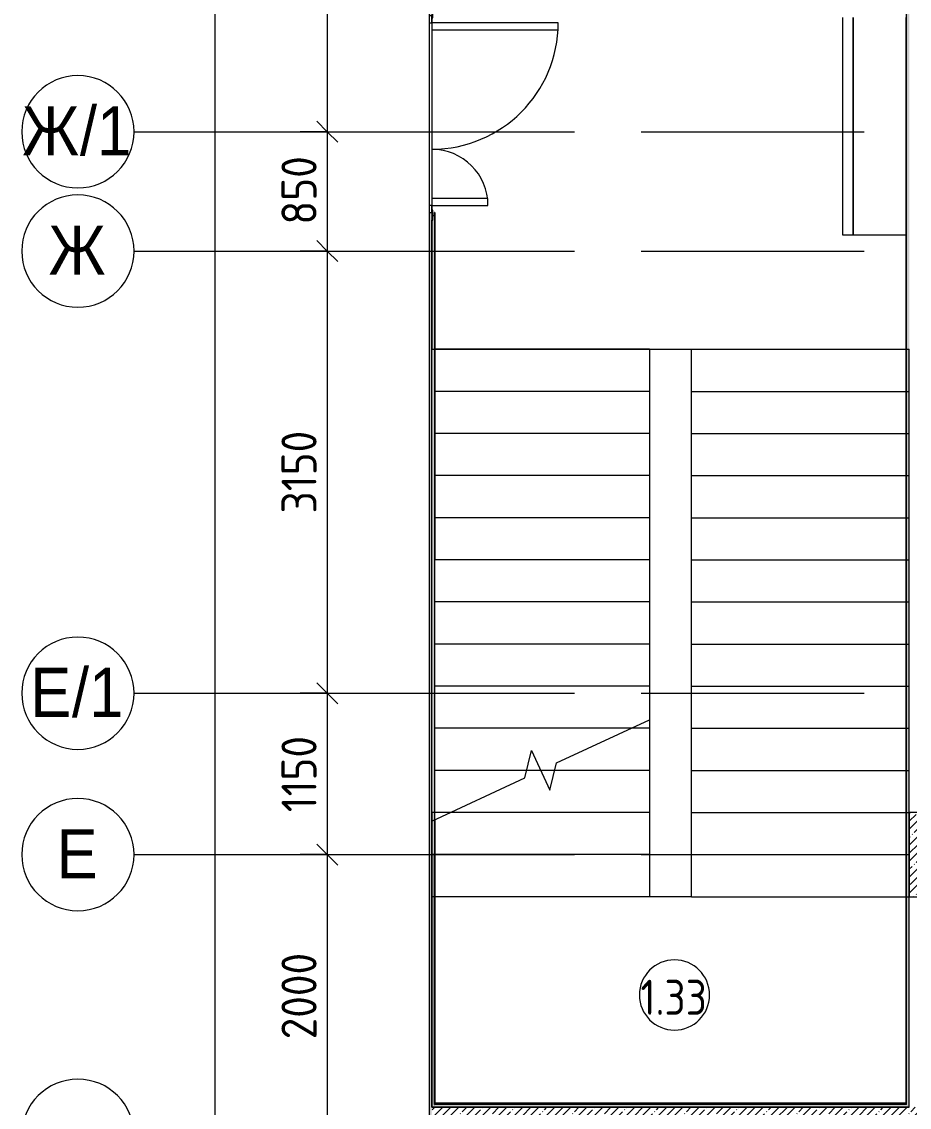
# Model space of a CAD drawing. Header units: millimetres. Extents: x 35840 to 252964, y -8553 to 29000.
# Drawn here: x 35840 to 42160, y 15200 to 22934 of the extents above; entities that cross this region are included whole.
import ezdxf

# ---------------------------------------------------------------- set-up
doc = ezdxf.new("R2010")
doc.units = ezdxf.units.MM
doc.linetypes.add('Осевая', pattern=[3175, 635, -476.25, 1587.5, -476.25])
for name, color, linetype, lineweight in [('A-ANNO-DIMS', 7, 'Continuous', 9), ('A-ANNO-DIMS-100', 7, 'Continuous', 9), ('A-AREA-IDEN', 7, 'Continuous', 9), ('A-DETL-GENF', 7, 'Continuous', 9), ('A-WALL', 7, 'Continuous', 9), ('I-WALL', 7, 'Continuous', 9), ('S-COLS', 7, 'Continuous', 9), ('S-STRS-1', 7, 'Continuous', 9), ('S-STRS-MBND', 7, 'Continuous', 9), ('Оси', 7, 'Continuous', 9), ('Оси-1', 7, 'Continuous', 20), ('Оси-2', 7, 'Осевая', 9)]:
    doc.layers.add(name, color=color, linetype=linetype, lineweight=lineweight)
for name, color, linetype, lineweight, true_color in [('A-DOOR-1', 7, 'Continuous', 9, 0xc0c0c0), ('A-DOOR-FRAM-1', 7, 'Continuous', 9, 0xc0c0c0), ('A-WALL-1', 9, 'Continuous', 9, 0x808080), ('A-WALL-FNSH-1', 9, 'Continuous', 9, 0x808080)]:
    doc.layers.add(name, color=color, linetype=linetype, lineweight=lineweight, true_color=true_color)
doc.styles.add('Arial', font='arial.ttf', dxfattribs={"width": 0.9, "height": 350})
doc.styles.add('GOST Common_1', font='GOST_Common.ttf', dxfattribs={"width": 0.9, "height": 250})
doc.styles.add('ISOCPEUR', font='isocpeur.ttf', dxfattribs={"width": 0.9, "height": 250})
doc.dimstyles.new('ISO-2_5_0_9К_БОЛЬШОЙ', dxfattribs={"dimscale": 304.8, "dimtxt": 248.995294, "dimasz": 0.492126, "dimexe": 0.393701, "dimexo": 0.984252, "dimgap": 0, "dimtad": 1, "dimdec": 0, "dimrnd": 10, "dimzin": 0, "dimdsep": 46, "dimtxsty": 'ISOCPEUR', "dimblk1": 'OBLIQUE', "dimblk2": 'OBLIQUE', "dimsah": 1, "dimcen": 0.09, "dimdle": 0.393701, "dimazin": 0, "dimtfac": 1, "dimtdec": 4, "dimtix": 1, "dimtmove": 0, "dimatfit": 3, "dimfxl": 1, "dimtvp": 1, "dimtolj": 1, "dimtzin": 0, "dimarcsym": 2})
doc.dimstyles.new('ISO-2_5_0_9К_БОЛЬШОЙ_1', dxfattribs={"dimscale": 304.8, "dimtxt": 248.995294, "dimasz": 0.492126, "dimexe": 0.393701, "dimexo": 0.984252, "dimgap": 0, "dimtad": 1, "dimdec": 0, "dimrnd": 10, "dimzin": 0, "dimdsep": 46, "dimtxsty": 'ISOCPEUR', "dimblk1": 'OBLIQUE', "dimblk2": 'OBLIQUE', "dimsah": 1, "dimcen": 0.09, "dimdle": 0.393701, "dimazin": 0, "dimtfac": 1, "dimtdec": 4, "dimtix": 1, "dimtmove": 2, "dimatfit": 3, "dimfxl": 1, "dimtvp": 1, "dimtolj": 1, "dimtzin": 0, "dimarcsym": 2})
pattern_1 = [(45, (600, 0), (-57.02463, 57.02463), []), (45, (657.025, 0), (-57.02463, 57.02463), [100.806, -20.161, 3.353, -16.808])]
pattern_2 = [(0, (600, 0), (121.92, 30.48), [10.058, -81.382, 10.058, -81.382, -487.68]), (0, (600, 0), (121.92, 30.48), [-182.88, 10.058, -172.822, 10.058, -81.382, -213.36]), (0, (600, 0), (121.92, 30.48), [-457.2, 10.058, -50.902, 10.058, -142.342]), (120, (645.72, 15.24), (-87.356454, 90.345817), [10.058, -81.382, 10.058, -81.382, -487.68]), (120, (645.72, 15.24), (-87.356454, 90.345817), [-182.88, 10.058, -172.822, 10.058, -81.382, -213.36]), (120, (645.72, 15.24), (-87.356454, 90.345817), [-457.2, 10.058, -50.902, 10.058, -142.342]), (240, (660.96, 76.2), (-34.563546, -120.825817), [10.058, -81.382, 10.058, -81.382, -487.68]), (240, (660.96, 76.2), (-34.563546, -120.825817), [-182.88, 10.058, -172.822, 10.058, -81.382, -213.36]), (240, (660.96, 76.2), (-34.563546, -120.825817), [-457.2, 10.058, -50.902, 10.058, -142.342])]

# ---------------------------------------------------------------- blocks, each defined once
blk = doc.blocks.new('BSC_Колонна _Прямоугольная - 600х600-V19-План расстановки мебели и оборудования 1 этажа в осях 12-23')
at = {"layer": 'S-COLS'}
h = blk.add_hatch(dxfattribs=at)
h.set_pattern_fill('FP_35', color=256, style=0, pattern_type=2)
h.set_pattern_definition([(45, (-41860, -17000), (-57.02463, 57.02463), []), (45, (-41802.975, -17000), (-57.02463, 57.02463), [100.806, -20.161, 3.353, -16.808])])
h.paths.add_polyline_path([(-300, -300), (300, -300), (300, 300), (-300, 300), (-300, 270.6)])
for p, q in [((300, 300), (-300, 300)), ((-300, 300), (-300, -300)), ((300, -300), (300, 300)), ((-300, -300), (300, -300))]:
    blk.add_line(p, q, dxfattribs=at)
blk = doc.blocks.new('110_Дверь_СКБ_2Ст - Д-1 Лестничная клетка EIS60-24280000-План расстановки мебели и оборудования 1 этажа в осях 12-23')
at = {"layer": 'A-DOOR-1'}
for p, q in [((-637.5, 1010), (-637.5, 110)), ((-587.5, 1010), (-637.5, 1010)), ((-587.5, 110), (-587.5, 1010)), ((662.5, 510), (612.5, 510)), ((612.5, 510), (612.5, 110)), ((662.5, 110), (662.5, 510)), ((-637.5, 110), (-587.5, 110)), ((612.5, 110), (662.5, 110))]:
    blk.add_line(p, q, dxfattribs=at)
for centre, radius, start, end in [((-637.5, 110), 900, 0, 90), ((662.5, 110), 400, 90, 180)]:
    blk.add_arc(centre, radius, start, end, dxfattribs=at)
at = {"layer": 'A-DOOR-FRAM-1'}
for p, q in [((-672.5, 118), (-742.5, 118)), ((-742.5, 118), (-742.5, 110)), ((-742.5, 110), (-672.5, 110)), ((-637.5, 110), (-687.5, 110)), ((-687.5, 110), (-687.5, 92.7)), ((-672.5, 110), (-672.5, 118)), ((-637.5, 92.7), (-637.5, 110)), ((662.5, 110), (662.5, 92.7)), ((712.5, 110), (662.5, 110)), ((767.5, 118), (697.5, 118)), ((697.5, 118), (697.5, 110)), ((697.5, 110), (767.5, 110)), ((712.5, 92.7), (712.5, 110)), ((767.5, 110), (767.5, 118))]:
    blk.add_line(p, q, dxfattribs=at)
blk = doc.blocks.new('Зашивка приборов отопления6 - Зашивка приборов отопления-33276534-План расстановки мебели и оборудования 1 этажа в осях 12-23')
at = {"layer": 'A-WALL'}
for p, q in [((75235, 535), (73684.6, 535)), ((73684.6, 535), (73684.6, 460)), ((73684.6, 460), (73684.6, 80)), ((73684.6, 460), (75235, 460)), ((75235, 460), (73685, 460)), ((73685, 460), (73685, 80))]:
    blk.add_line(p, q, dxfattribs=at)
blk = doc.blocks.new('DET_L_Линия разрыва - М100-30654842-План расстановки мебели и оборудования 1 этажа в осях 12-23')
at = {"layer": 'A-DETL-GENF'}
blk.add_line((11739.9, 0), (0, 0), dxfattribs=at)
blk = doc.blocks.new('Ось сетки - D8-29747960-План расстановки мебели и оборудования 1 этажа в осях 12-23')
at = {"layer": 'Оси-1'}
for start, end in [(360, 180), (180, 360)]:
    blk.add_arc((0, 0), 4, start, end, dxfattribs=at)
blk = doc.blocks.new('DIMBLOCK18-План расстановки мебели и оборудования 1 этажа в осях 12-23')
at = {"layer": 'A-ANNO-DIMS-100', "lineweight": 20}
for p, q in [((38016.2, 27000), (37941.2, 27075)), ((38016.2, 27000), (38091.2, 26925)), ((38016.2, 22150), (37941.2, 22225)), ((38016.2, 22150), (38091.2, 22075))]:
    blk.add_line(p, q, dxfattribs=at)
at = {"layer": 'A-ANNO-DIMS-100'}
for p, q in [((38016.2, 27120), (38016.2, 22150)), ((37822.3, 27000), (38136.2, 27000)), ((38016.2, 27000), (37822.3, 27000)), ((37822.3, 22150), (38136.2, 22150)), ((38016.2, 22150), (37822.3, 22150))]:
    blk.add_line(p, q, dxfattribs=at)
at = {"layer": 'A-ANNO-DIMS-100', "color": 0, "insert": (37689.6, 24247), "char_height": 250, "width": 787.208, "attachment_point": 1, "rotation": 90, "line_spacing_factor": 1.149209, "style": 'ISOCPEUR'}
blk.add_mtext('4850', dxfattribs=at)
blk = doc.blocks.new('_Oblique')
at = {"color": 0, "linetype": 'ByBlock', "lineweight": -2}
blk.add_line((-0.5, -0.5), (0.5, 0.5), dxfattribs=at)
blk = doc.blocks.new('DIMBLOCK19-План расстановки мебели и оборудования 1 этажа в осях 12-23')
at = {"layer": 'A-ANNO-DIMS-100', "lineweight": 20}
for p, q in [((38016.2, 22150), (37941.2, 22225)), ((38016.2, 22150), (38091.2, 22075)), ((38016.2, 21300), (37941.2, 21375)), ((38016.2, 21300), (38091.2, 21225))]:
    blk.add_line(p, q, dxfattribs=at)
at = {"layer": 'A-ANNO-DIMS-100'}
for p, q in [((37822.3, 22150), (38136.2, 22150)), ((38016.2, 22150), (37822.3, 22150)), ((38016.2, 22150), (38016.2, 21300)), ((37822.3, 21300), (38136.2, 21300)), ((38016.2, 21300), (37822.3, 21300))]:
    blk.add_line(p, q, dxfattribs=at)
at = {"layer": 'A-ANNO-DIMS-100', "color": 0, "insert": (37689.6, 21488), "char_height": 250, "width": 568.858, "attachment_point": 1, "rotation": 90, "line_spacing_factor": 1.149209, "style": 'ISOCPEUR'}
blk.add_mtext('850', dxfattribs=at)
blk = doc.blocks.new('DIMBLOCK20-План расстановки мебели и оборудования 1 этажа в осях 12-23')
at = {"layer": 'A-ANNO-DIMS-100', "lineweight": 20}
for p, q in [((38016.2, 21300), (37941.2, 21375)), ((38016.2, 21300), (38091.2, 21225)), ((38016.2, 18150), (37941.2, 18225)), ((38016.2, 18150), (38091.2, 18075))]:
    blk.add_line(p, q, dxfattribs=at)
at = {"layer": 'A-ANNO-DIMS-100'}
for p, q in [((37822.3, 21300), (38136.2, 21300)), ((38016.2, 21300), (37822.3, 21300)), ((38016.2, 21300), (38016.2, 18150)), ((37822.3, 18150), (38136.2, 18150)), ((38016.2, 18150), (37822.3, 18150))]:
    blk.add_line(p, q, dxfattribs=at)
at = {"layer": 'A-ANNO-DIMS-100', "color": 0, "insert": (37689.6, 19430.5), "char_height": 250, "width": 706.764, "attachment_point": 1, "rotation": 90, "line_spacing_factor": 1.149209, "style": 'ISOCPEUR'}
blk.add_mtext('3150', dxfattribs=at)
blk = doc.blocks.new('DIMBLOCK21-План расстановки мебели и оборудования 1 этажа в осях 12-23')
at = {"layer": 'A-ANNO-DIMS-100', "lineweight": 20}
for p, q in [((38016.2, 18150), (37941.2, 18225)), ((38016.2, 18150), (38091.2, 18075)), ((38016.2, 17000), (37941.2, 17075)), ((38016.2, 17000), (38091.2, 16925))]:
    blk.add_line(p, q, dxfattribs=at)
at = {"layer": 'A-ANNO-DIMS-100'}
for p, q in [((37822.3, 18150), (38136.2, 18150)), ((38016.2, 18150), (37822.3, 18150)), ((38016.2, 18150), (38016.2, 17000)), ((37822.3, 17000), (38136.2, 17000)), ((38016.2, 17000), (37822.3, 17000))]:
    blk.add_line(p, q, dxfattribs=at)
at = {"layer": 'A-ANNO-DIMS-100', "color": 0, "insert": (37689.6, 17302.1), "char_height": 250, "width": 655.049, "attachment_point": 1, "rotation": 90, "line_spacing_factor": 1.149209, "style": 'ISOCPEUR'}
blk.add_mtext('1150', dxfattribs=at)
blk = doc.blocks.new('DIMBLOCK22-План расстановки мебели и оборудования 1 этажа в осях 12-23')
at = {"layer": 'A-ANNO-DIMS-100', "lineweight": 20}
for p, q in [((38016.2, 17000), (37941.2, 17075)), ((38016.2, 17000), (38091.2, 16925)), ((38016.2, 15000), (37941.2, 15075)), ((38016.2, 15000), (38091.2, 14925))]:
    blk.add_line(p, q, dxfattribs=at)
at = {"layer": 'A-ANNO-DIMS-100'}
for p, q in [((37822.3, 17000), (38136.2, 17000)), ((38016.2, 17000), (37822.3, 17000)), ((38016.2, 17000), (38016.2, 15000)), ((37822.3, 15000), (38136.2, 15000)), ((38016.2, 15000), (37822.3, 15000))]:
    blk.add_line(p, q, dxfattribs=at)
at = {"layer": 'A-ANNO-DIMS-100', "color": 0, "insert": (37689.6, 15684), "char_height": 250, "width": 758.478, "attachment_point": 1, "rotation": 90, "line_spacing_factor": 1.149209, "style": 'ISOCPEUR'}
blk.add_mtext('2000', dxfattribs=at)
blk = doc.blocks.new('DIMBLOCK30-План расстановки мебели и оборудования 1 этажа в осях 12-23')
at = {"layer": 'A-ANNO-DIMS-100', "lineweight": 20}
for p, q in [((37216.2, 27000), (37141.2, 27075)), ((37216.2, 27000), (37291.2, 26925)), ((37216.2, 0), (37141.2, 75)), ((37216.2, 0), (37291.2, -75))]:
    blk.add_line(p, q, dxfattribs=at)
at = {"layer": 'A-ANNO-DIMS-100'}
for p, q in [((37216.2, 27120), (37216.2, -120)), ((37022.3, 27000), (37336.2, 27000)), ((37216.2, 27000), (37022.3, 27000)), ((37022.3, 0), (37336.2, 0)), ((37216.2, 0), (37022.3, 0))]:
    blk.add_line(p, q, dxfattribs=at)
at = {"layer": 'A-ANNO-DIMS-100', "color": 0, "insert": (36889.6, 13572), "char_height": 250, "width": 948.097, "attachment_point": 1, "rotation": 90, "line_spacing_factor": 1.149209, "style": 'ISOCPEUR'}
blk.add_mtext('27000', dxfattribs=at)
blk = doc.blocks.new('Марка_Помещения - Номер-25198446-План расстановки мебели и оборудования 1 этажа в осях 12-23')
at = {"layer": 'A-AREA-IDEN'}
for start, end in [(360, 180), (180, 360)]:
    blk.add_arc((0, 0), 2.5, start, end, dxfattribs=at)

msp = doc.modelspace()

# ---------------------------------------------------------------- hatches: boundary and pattern name
at = {"layer": 'I-WALL'}
h = msp.add_hatch(dxfattribs=at)
h.set_pattern_fill('FP_1', color=256, style=0, pattern_type=2)
h.set_pattern_definition(pattern_1)
h.paths.add_polyline_path([(38742.7, 10450), (38760, 10450), (38760, 11768.5), (38540, 11658.5), (38540, 11561.2), (38742.7, 11459.9), (38742.7, 10582.1)])
h.paths.add_polyline_path([(38760, 12051.2), (38760, 12125), (38742.7, 12125), (38742.7, 12059.9)])
h.paths.add_polyline_path([(38742.7, 13525), (38760, 13525), (38760, 21575.3), (38742.7, 21575.3), (38742.7, 14865.3)])
h.paths.add_polyline_path([(38760, 22975.3), (38760, 23420.3), (38742.7, 23420.3), (38742.7, 22975.3)])
h = msp.add_hatch(dxfattribs=at)
h.set_pattern_fill('FP_85', color=256, style=0, pattern_type=2)
h.set_pattern_definition(pattern_2)
h.paths.add_polyline_path([(38760, 15200), (38780, 15200), (38780, 21550.3), (38768, 21550.3), (38768, 21520.3), (38760, 21520.3), (38760, 15202.2)])
h.paths.add_polyline_path([(38780, 23000.3), (38780, 23380), (38760, 23380), (38760, 23030.3), (38768, 23030.3), (38768, 23000.3)])
h = msp.add_hatch(dxfattribs=at)
h.set_pattern_fill('FP_85', color=256, style=0, pattern_type=2)
h.set_pattern_definition(pattern_2)
h.paths.add_polyline_path([(42140, 15220), (42160, 15220), (42160, 23400), (42140, 23400), (42140, 17270.6)])
h = msp.add_hatch(dxfattribs=at)
h.set_pattern_fill('FP_1', color=256, style=0, pattern_type=2)
h.set_pattern_definition(pattern_1)
h.paths.add_polyline_path([(42160, 14980), (42380, 14980), (42380, 15200), (38760, 15200), (38760, 14980), (41339.4, 14980)])
h = msp.add_hatch(dxfattribs=at)
h.set_pattern_fill('FP_85', color=256, style=0, pattern_type=2)
h.set_pattern_definition(pattern_2)
h.paths.add_polyline_path([(42160, 15200), (42160, 15220), (38780, 15220), (38780, 15200), (41339.4, 15200)])

# ---------------------------------------------------------------- linework, layer by layer
at = {"layer": 'A-WALL'}
for p, q in [((42140, 15220), (42140, 23380)), ((42160, 15200), (38760, 15200))]:
    msp.add_line(p, q, dxfattribs=at)
at = {"layer": 'A-WALL-1'}
for p, q in [((38760, 15200), (38760, 21520.3)), ((38780, 21550.3), (38768, 21550.3)), ((38780, 15220), (38780, 16998.1)), ((42140, 15220), (38780, 15220))]:
    msp.add_line(p, q, dxfattribs=at)
at = {"layer": 'A-WALL-FNSH-1'}
for p, q in [((38781, 21575.3), (38780, 21575.3)), ((38780, 21550.3), (38780, 16998.1)), ((38780, 19100), (38781, 19100)), ((38781, 17248.4), (38781, 19100)), ((38780, 16998.1), (38781, 16998.1)), ((38781, 16619.6), (38780, 16619.6)), ((38780, 15220.5), (38781, 15220.5)), ((38781, 15220.5), (38781, 15230))]:
    msp.add_line(p, q, dxfattribs=at)
at = {"layer": 'I-WALL'}
for p, q in [((42139, 15220), (42139, 22965)), ((38780, 21550.3), (38780, 21575.3)), ((38781, 21575.3), (38781, 19100)), ((38780, 20700), (38781, 20700)), ((38781, 17248.4), (38781, 15230)), ((42139, 15230), (38780, 15230)), ((38781, 15231), (42139, 15231))]:
    msp.add_line(p, q, dxfattribs=at)
at = {"layer": 'S-STRS-1'}
for p, q in [((40310, 20600), (38780, 20600)), ((40310, 20600), (38780, 20600)), ((40310, 20600), (40310, 20300)), ((40310, 20300), (38780, 20300)), ((40310, 20300), (38780, 20300)), ((40310, 20300), (40310, 20000)), ((40310, 20000), (38780, 20000)), ((40310, 20000), (38780, 20000)), ((40310, 20000), (40310, 19700)), ((40310, 19700), (38780, 19700)), ((40310, 19700), (38780, 19700)), ((40310, 19700), (40310, 19400)), ((40310, 19400), (38780, 19400)), ((40310, 19400), (38780, 19400)), ((40310, 19400), (40310, 19100)), ((40310, 19100), (38780, 19100)), ((40310, 19100), (38780, 19100)), ((40310, 19100), (40310, 18800)), ((40310, 18800), (38780, 18800)), ((40310, 18800), (38780, 18800)), ((40310, 18800), (40310, 18500)), ((40310, 18500), (38780, 18500)), ((40310, 18500), (38780, 18500)), ((40310, 18500), (40310, 18200)), ((40310, 18200), (38780, 18200)), ((40310, 18200), (38780, 18200)), ((40310, 18200), (40310, 17961.4)), ((40178.4, 17900), (38780, 17900)), ((40178.4, 17900), (38780, 17900)), ((39434.6, 17600), (38780, 17600)), ((39434.6, 17600), (38780, 17600)), ((39635.4, 17600), (39535, 17600)), ((39635.4, 17600), (39535, 17600)), ((38760, 17300), (38760, 17238.6)), ((38891.6, 17300), (38760, 17300)), ((38891.6, 17300), (38760, 17300))]:
    msp.add_line(p, q, dxfattribs=at)
at = {"layer": 'S-STRS-MBND'}
for p, q in [((38760, 23400), (38760, 20600)), ((38760, 20600), (40610, 20600)), ((40610, 20600), (42160, 20600)), ((40610, 16700), (40610, 20600)), ((40610, 20600), (42160, 20600)), ((42160, 16700), (42160, 20600)), ((40610, 20300), (42160, 20300)), ((40610, 20300), (42160, 20300)), ((40610, 20000), (42160, 20000)), ((40610, 20000), (42160, 20000)), ((40610, 19700), (42160, 19700)), ((40610, 19700), (42160, 19700)), ((40610, 19400), (42160, 19400)), ((40610, 19400), (42160, 19400)), ((40610, 19100), (42160, 19100)), ((40610, 19100), (42160, 19100)), ((40610, 18800), (42160, 18800)), ((40610, 18800), (42160, 18800)), ((40610, 18500), (42160, 18500)), ((40610, 18500), (42160, 18500)), ((40610, 18200), (42160, 18200)), ((40610, 18200), (42160, 18200)), ((39648.3, 17652.8), (40310, 17961.4)), ((40310, 17961.4), (40310, 16700)), ((40310, 17900), (40178.4, 17900)), ((40310, 17900), (40178.4, 17900)), ((40610, 17900), (42160, 17900)), ((40610, 17900), (42160, 17900)), ((39421.7, 17547.2), (39469, 17741.6)), ((39469, 17741.6), (39601, 17458.4)), ((39601, 17458.4), (39648.3, 17652.8)), ((39535, 17600), (39434.6, 17600)), ((39535, 17600), (39434.6, 17600)), ((40310, 17600), (39635.4, 17600)), ((40310, 17600), (39635.4, 17600)), ((40610, 17600), (42160, 17600)), ((40610, 17600), (42160, 17600)), ((38760, 17238.6), (39421.7, 17547.2)), ((40310, 17300), (38891.6, 17300)), ((40310, 17300), (38891.6, 17300)), ((40610, 17300), (42160, 17300)), ((40610, 17300), (42160, 17300)), ((38760, 17238.6), (38760, 16700)), ((40310, 17000), (38760, 17000)), ((40310, 17000), (38760, 17000)), ((40610, 17000), (42160, 17000)), ((40610, 17000), (42160, 17000)), ((38760, 16700), (38760, 15200)), ((40310, 16700), (38760, 16700)), ((40310, 16700), (38760, 16700)), ((40610, 16700), (40310, 16700)), ((40610, 16700), (42160, 16700)), ((40610, 16700), (42160, 16700)), ((42160, 15200), (42160, 16700)), ((38760, 15200), (42160, 15200))]:
    msp.add_line(p, q, dxfattribs=at)
at = {"layer": 'Оси'}
for p, q in [((36640.1, 22150), (39140.1, 22150)), ((36640.1, 21300), (39140.1, 21300)), ((36640.1, 18150), (39140.1, 18150)), ((36640.1, 17000), (39140.1, 17000))]:
    msp.add_line(p, q, dxfattribs=at)
at = {"layer": 'Оси-2'}
for p, q in [((39140.1, 22150), (82060, 22150)), ((39140.1, 21300), (82060, 21300)), ((39140.1, 18150), (82060, 18150)), ((39140.1, 17000), (82060, 17000))]:
    msp.add_line(p, q, dxfattribs=at)

# ---------------------------------------------------------------- block references
at = {"layer": 'A-AREA-IDEN', "xscale": 99.99999999999993, "yscale": 99.99999999999993, "zscale": 99.99999999999993}
msp.add_blockref('Марка_Помещения - Номер-25198446-План расстановки мебели и оборудования 1 этажа в осях 12-23', (40488, 16000.2), dxfattribs=at)
at = {"layer": 'A-DETL-GENF', "rotation": 270.0000000000003}
msp.add_blockref('DET_L_Линия разрыва - М100-30654842-План расстановки мебели и оборудования 1 этажа в осях 12-23', (38742.7, 23799.7), dxfattribs=at)
at = {"layer": 'A-DOOR-1', "rotation": 269.9999999999999}
msp.add_blockref('110_Дверь_СКБ_2Ст - Д-1 Лестничная клетка EIS60-24280000-План расстановки мебели и оборудования 1 этажа в осях 12-23', (38650, 22287.8), dxfattribs=at)
at = {"layer": 'A-WALL', "rotation": 89.9999999999998}
msp.add_blockref('Зашивка приборов отопления6 - Зашивка приборов отопления-33276534-План расстановки мебели и оборудования 1 этажа в осях 12-23', (42220, -52270), dxfattribs=at)
at = {"layer": 'S-COLS'}
msp.add_blockref('BSC_Колонна _Прямоугольная - 600х600-V19-План расстановки мебели и оборудования 1 этажа в осях 12-23', (42460, 17000), dxfattribs=at)
at = {"layer": 'Оси-1', "xscale": 99.99999999999993, "yscale": 99.99999999999993, "zscale": 99.99999999999993, "rotation": 269.9999999999994}
for p in [(36240.1, 22150), (36240.1, 21300), (36240.1, 18150), (36240.1, 17000), (36240.1, 15000)]:
    msp.add_blockref('Ось сетки - D8-29747960-План расстановки мебели и оборудования 1 этажа в осях 12-23', p, dxfattribs=at)

# ---------------------------------------------------------------- texts
at = {"layer": 'A-AREA-IDEN', "insert": (40246.1, 16108.7), "char_height": 250, "width": 606.076, "attachment_point": 1, "style": 'GOST Common_1'}
msp.add_mtext('1.33', dxfattribs=at)
at = {"layer": 'Оси', "char_height": 350, "attachment_point": 1, "style": 'Arial'}
for s, insert, width in [('\\fArial|b0|i0|c204|p34|;\\W.9;Ж', (35843.4, 22331), 497.848), ('/1', (36254.2, 22331), 454.557), ('\\fArial|b0|i0|c204|p34|;\\W.9;Ж', (36031.1, 21481), 497.848), ('\\fArial|b0|i0|c204|p34|;\\W.9;Е', (35900.1, 18331), 360.759), ('/1', (36197.8, 18331), 454.557), ('\\fArial|b0|i0|c204|p34|;\\W.9;Е', (36087.3, 17181), 360.759)]:
    msp.add_mtext(s, dxfattribs=dict(at, insert=insert, width=width))

# ---------------------------------------------------------------- dimensions: what is measured, and where the dimension line sits
at = {"layer": 'A-ANNO-DIMS'}
dim = msp.add_linear_dim(base=(37216.2, 0), p1=(37322.3, 27000), p2=(37322.3, 0), angle=90, dimstyle='ISO-2_5_0_9К_БОЛЬШОЙ_1', override={"dimpost": '<>', "dimfxl": 26999.999823}, dxfattribs=at)
dim.commit()
dim.dimension.update_dxf_attribs({"geometry": 'DIMBLOCK30-План расстановки мебели и оборудования 1 этажа в осях 12-23', "text_midpoint": (37056.3, 14046), "dimtype": 160, "text_rotation": 90})
for base, p1, p2, override, picture, middle in [((38016.2, 22150), (38122.3, 27000), (38122.3, 22150), {"dimpost": '<>', "dimfxl": 4849.999753}, 'DIMBLOCK18-План расстановки мебели и оборудования 1 этажа в осях 12-23', (37891.2, 24575)), ((38016.2, 21300), (38122.3, 22150), (38122.3, 21300), {"dimpost": '<>', "dimfxl": 850}, 'DIMBLOCK19-План расстановки мебели и оборудования 1 этажа в осях 12-23', (37891.2, 21725)), ((38016.2, 18150), (38122.3, 21300), (38122.3, 18150), {"dimpost": '<>', "dimfxl": 3150}, 'DIMBLOCK20-План расстановки мебели и оборудования 1 этажа в осях 12-23', (37891.2, 19725)), ((38016.2, 17000), (38122.3, 18150), (38122.3, 17000), {"dimpost": '<>', "dimfxl": 1150}, 'DIMBLOCK21-План расстановки мебели и оборудования 1 этажа в осях 12-23', (37891.2, 17575)), ((38016.2, 15000), (38122.3, 17000), (38122.3, 15000), {"dimpost": '<>', "dimfxl": 2000.000075}, 'DIMBLOCK22-План расстановки мебели и оборудования 1 этажа в осях 12-23', (37891.2, 16000))]:
    dim = msp.add_linear_dim(base=base, p1=p1, p2=p2, angle=90, dimstyle='ISO-2_5_0_9К_БОЛЬШОЙ', override=override, dxfattribs=at)
    dim.commit()
    dim.dimension.update_dxf_attribs({"geometry": picture, "text_midpoint": middle})

doc.saveas('drawing.dxf')
